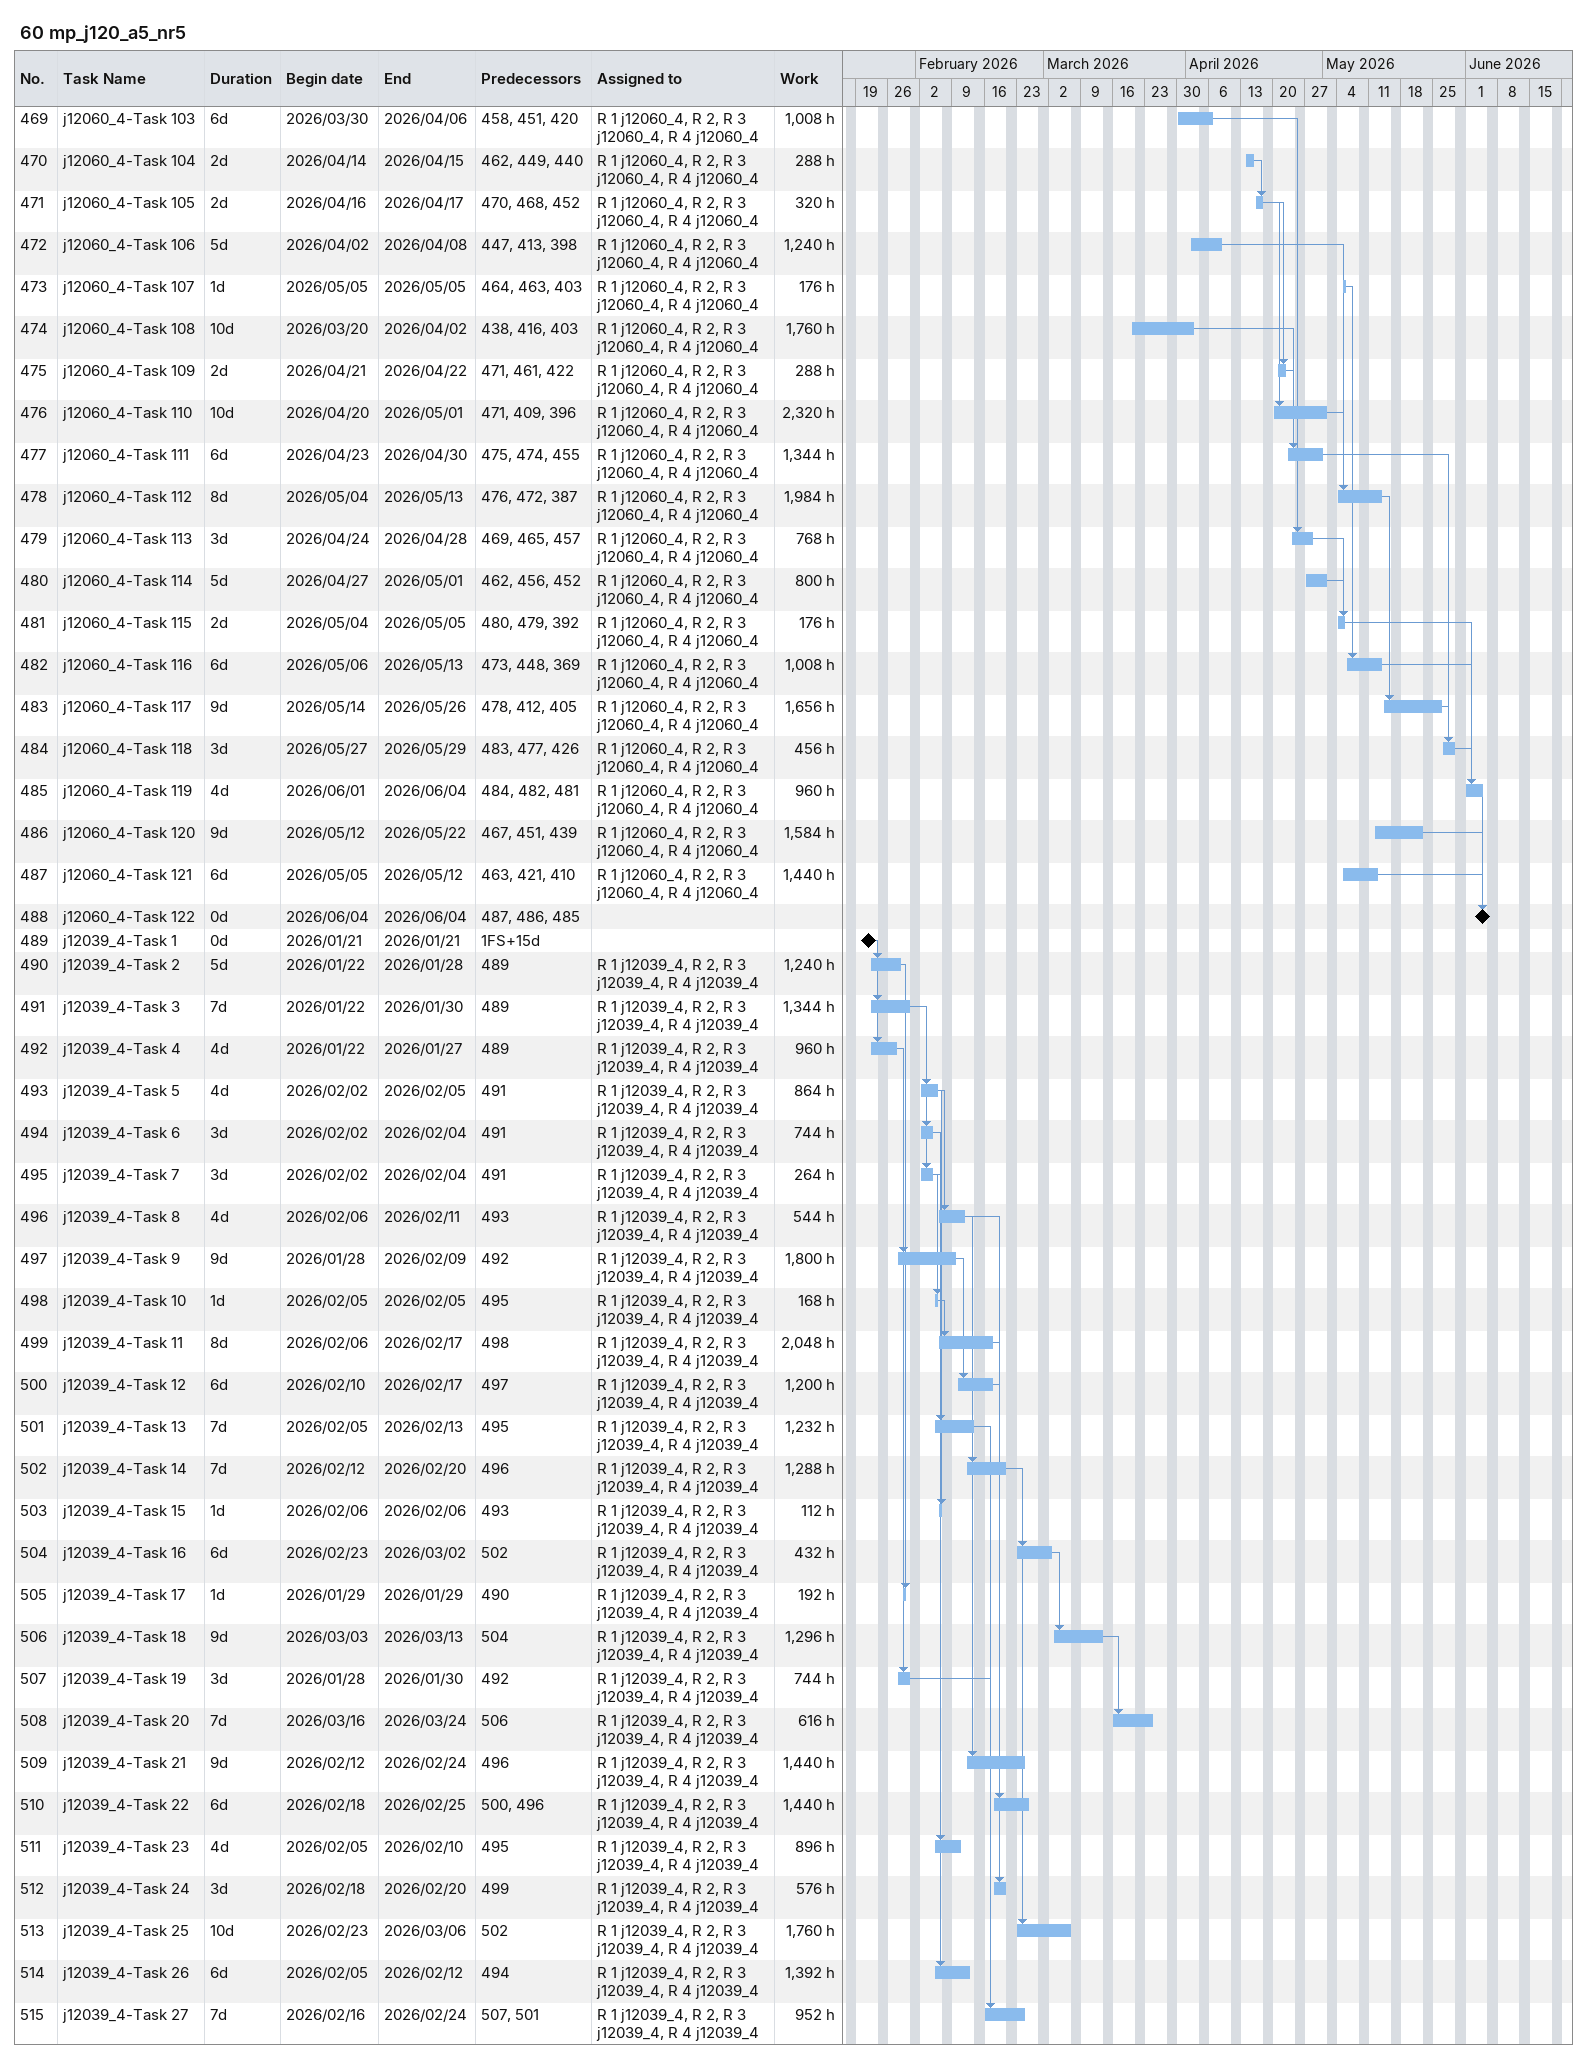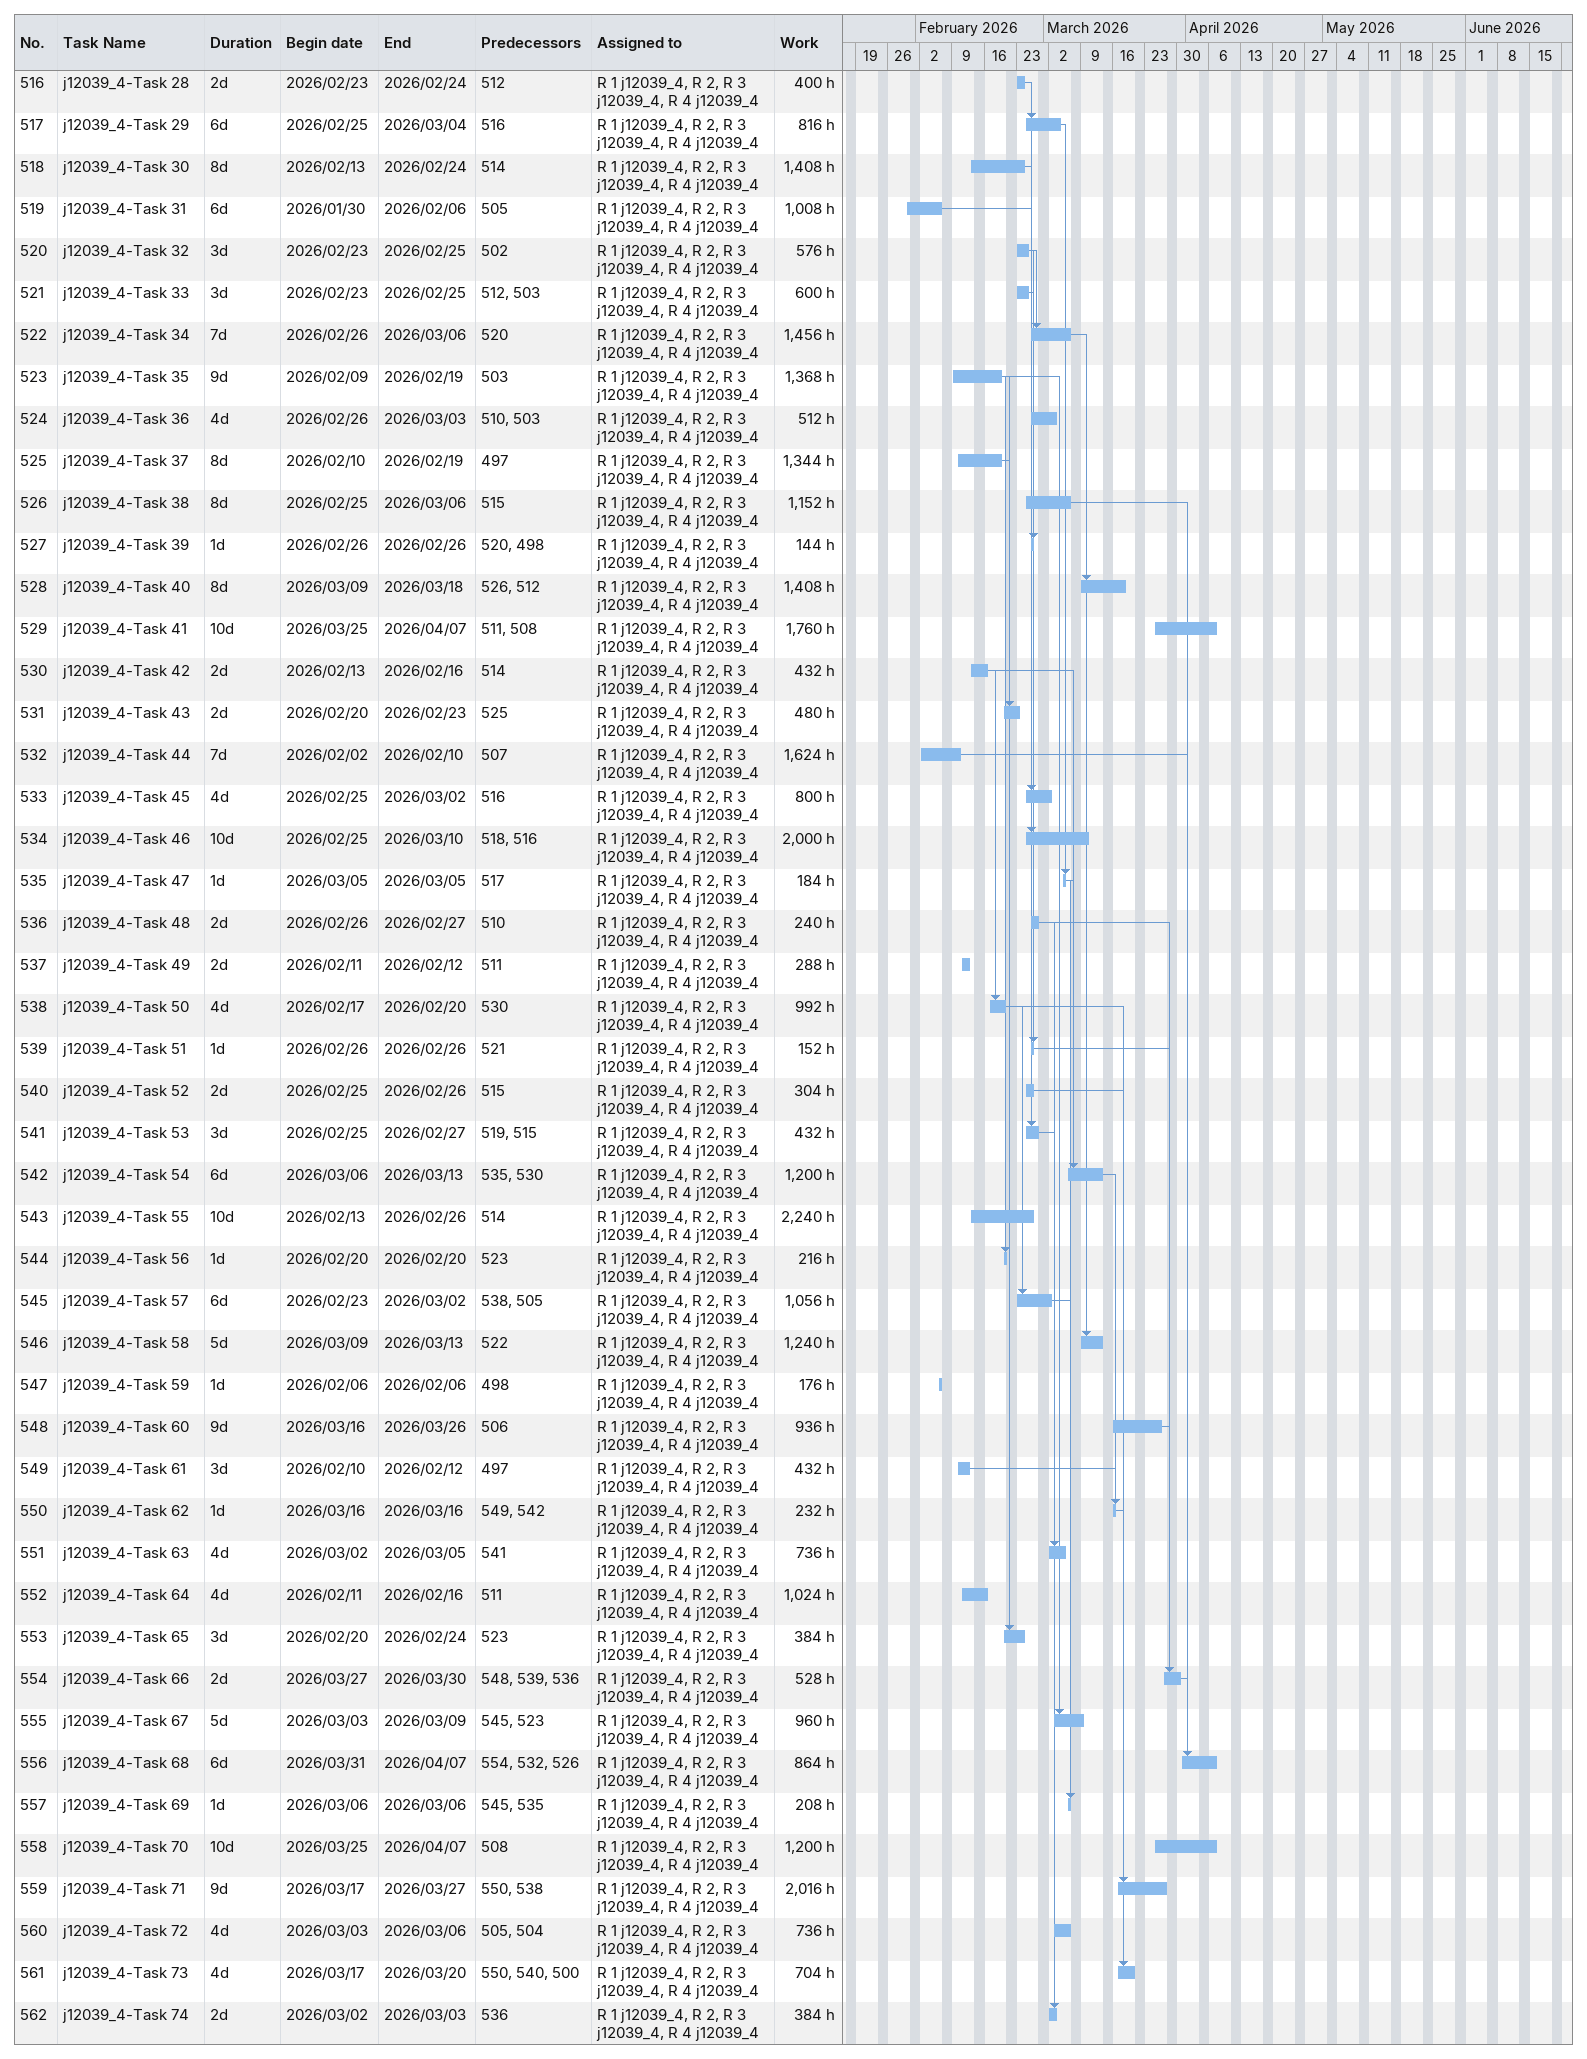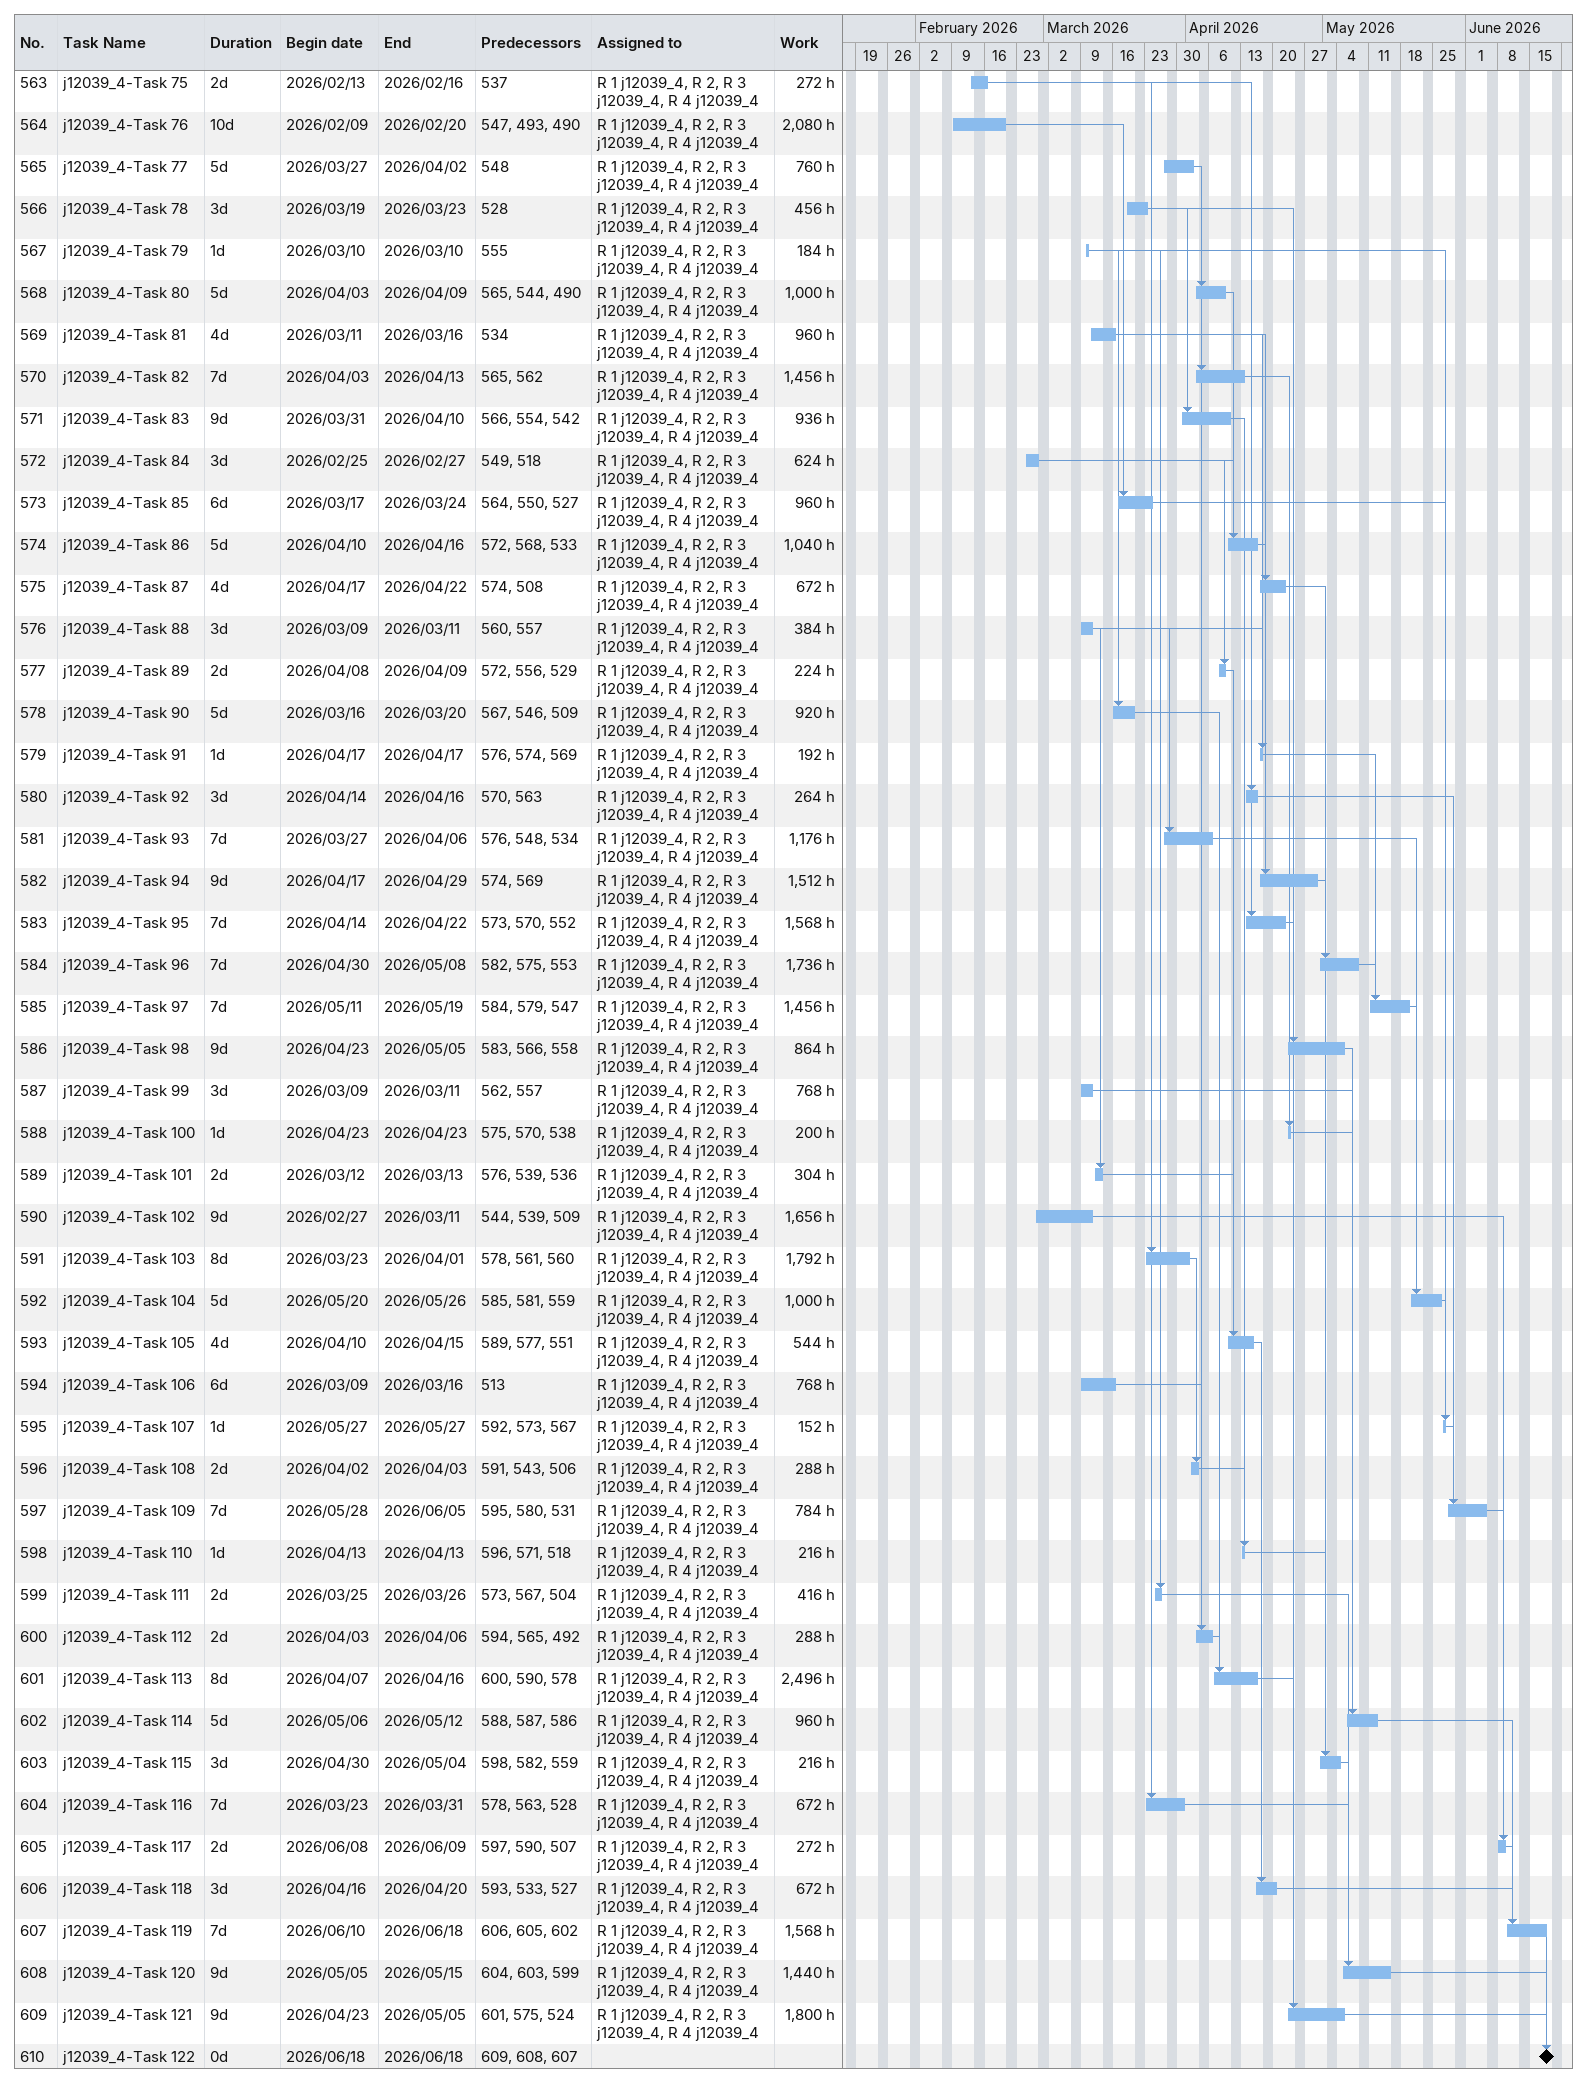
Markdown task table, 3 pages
60 mp_j120_a5_nr5

| ID | Task | Duration | Start | Finish | Predecessors | Resources | Work (h) |
|---|---|---|---|---|---|---|---|
| 469 | j12060_4-Task 103 | 6d | 2026-03-30 | 2026-04-06 | 458, 451, 420 | R 1 j12060_4, R 2, R 3 j12060_4, R 4 j12060_4 | 1008 |
| 470 | j12060_4-Task 104 | 2d | 2026-04-14 | 2026-04-15 | 462, 449, 440 | R 1 j12060_4, R 2, R 3 j12060_4, R 4 j12060_4 | 288 |
| 471 | j12060_4-Task 105 | 2d | 2026-04-16 | 2026-04-17 | 470, 468, 452 | R 1 j12060_4, R 2, R 3 j12060_4, R 4 j12060_4 | 320 |
| 472 | j12060_4-Task 106 | 5d | 2026-04-02 | 2026-04-08 | 447, 413, 398 | R 1 j12060_4, R 2, R 3 j12060_4, R 4 j12060_4 | 1240 |
| 473 | j12060_4-Task 107 | 1d | 2026-05-05 | 2026-05-05 | 464, 463, 403 | R 1 j12060_4, R 2, R 3 j12060_4, R 4 j12060_4 | 176 |
| 474 | j12060_4-Task 108 | 10d | 2026-03-20 | 2026-04-02 | 438, 416, 403 | R 1 j12060_4, R 2, R 3 j12060_4, R 4 j12060_4 | 1760 |
| 475 | j12060_4-Task 109 | 2d | 2026-04-21 | 2026-04-22 | 471, 461, 422 | R 1 j12060_4, R 2, R 3 j12060_4, R 4 j12060_4 | 288 |
| 476 | j12060_4-Task 110 | 10d | 2026-04-20 | 2026-05-01 | 471, 409, 396 | R 1 j12060_4, R 2, R 3 j12060_4, R 4 j12060_4 | 2320 |
| 477 | j12060_4-Task 111 | 6d | 2026-04-23 | 2026-04-30 | 475, 474, 455 | R 1 j12060_4, R 2, R 3 j12060_4, R 4 j12060_4 | 1344 |
| 478 | j12060_4-Task 112 | 8d | 2026-05-04 | 2026-05-13 | 476, 472, 387 | R 1 j12060_4, R 2, R 3 j12060_4, R 4 j12060_4 | 1984 |
| 479 | j12060_4-Task 113 | 3d | 2026-04-24 | 2026-04-28 | 469, 465, 457 | R 1 j12060_4, R 2, R 3 j12060_4, R 4 j12060_4 | 768 |
| 480 | j12060_4-Task 114 | 5d | 2026-04-27 | 2026-05-01 | 462, 456, 452 | R 1 j12060_4, R 2, R 3 j12060_4, R 4 j12060_4 | 800 |
| 481 | j12060_4-Task 115 | 2d | 2026-05-04 | 2026-05-05 | 480, 479, 392 | R 1 j12060_4, R 2, R 3 j12060_4, R 4 j12060_4 | 176 |
| 482 | j12060_4-Task 116 | 6d | 2026-05-06 | 2026-05-13 | 473, 448, 369 | R 1 j12060_4, R 2, R 3 j12060_4, R 4 j12060_4 | 1008 |
| 483 | j12060_4-Task 117 | 9d | 2026-05-14 | 2026-05-26 | 478, 412, 405 | R 1 j12060_4, R 2, R 3 j12060_4, R 4 j12060_4 | 1656 |
| 484 | j12060_4-Task 118 | 3d | 2026-05-27 | 2026-05-29 | 483, 477, 426 | R 1 j12060_4, R 2, R 3 j12060_4, R 4 j12060_4 | 456 |
| 485 | j12060_4-Task 119 | 4d | 2026-06-01 | 2026-06-04 | 484, 482, 481 | R 1 j12060_4, R 2, R 3 j12060_4, R 4 j12060_4 | 960 |
| 486 | j12060_4-Task 120 | 9d | 2026-05-12 | 2026-05-22 | 467, 451, 439 | R 1 j12060_4, R 2, R 3 j12060_4, R 4 j12060_4 | 1584 |
| 487 | j12060_4-Task 121 | 6d | 2026-05-05 | 2026-05-12 | 463, 421, 410 | R 1 j12060_4, R 2, R 3 j12060_4, R 4 j12060_4 | 1440 |
| 488 | j12060_4-Task 122 | 0d | 2026-06-04 | 2026-06-04 | 487, 486, 485 |  |  |
| 489 | j12039_4-Task 1 | 0d | 2026-01-21 | 2026-01-21 | 1FS+15d |  |  |
| 490 | j12039_4-Task 2 | 5d | 2026-01-22 | 2026-01-28 | 489 | R 1 j12039_4, R 2, R 3 j12039_4, R 4 j12039_4 | 1240 |
| 491 | j12039_4-Task 3 | 7d | 2026-01-22 | 2026-01-30 | 489 | R 1 j12039_4, R 2, R 3 j12039_4, R 4 j12039_4 | 1344 |
| 492 | j12039_4-Task 4 | 4d | 2026-01-22 | 2026-01-27 | 489 | R 1 j12039_4, R 2, R 3 j12039_4, R 4 j12039_4 | 960 |
| 493 | j12039_4-Task 5 | 4d | 2026-02-02 | 2026-02-05 | 491 | R 1 j12039_4, R 2, R 3 j12039_4, R 4 j12039_4 | 864 |
| 494 | j12039_4-Task 6 | 3d | 2026-02-02 | 2026-02-04 | 491 | R 1 j12039_4, R 2, R 3 j12039_4, R 4 j12039_4 | 744 |
| 495 | j12039_4-Task 7 | 3d | 2026-02-02 | 2026-02-04 | 491 | R 1 j12039_4, R 2, R 3 j12039_4, R 4 j12039_4 | 264 |
| 496 | j12039_4-Task 8 | 4d | 2026-02-06 | 2026-02-11 | 493 | R 1 j12039_4, R 2, R 3 j12039_4, R 4 j12039_4 | 544 |
| 497 | j12039_4-Task 9 | 9d | 2026-01-28 | 2026-02-09 | 492 | R 1 j12039_4, R 2, R 3 j12039_4, R 4 j12039_4 | 1800 |
| 498 | j12039_4-Task 10 | 1d | 2026-02-05 | 2026-02-05 | 495 | R 1 j12039_4, R 2, R 3 j12039_4, R 4 j12039_4 | 168 |
| 499 | j12039_4-Task 11 | 8d | 2026-02-06 | 2026-02-17 | 498 | R 1 j12039_4, R 2, R 3 j12039_4, R 4 j12039_4 | 2048 |
| 500 | j12039_4-Task 12 | 6d | 2026-02-10 | 2026-02-17 | 497 | R 1 j12039_4, R 2, R 3 j12039_4, R 4 j12039_4 | 1200 |
| 501 | j12039_4-Task 13 | 7d | 2026-02-05 | 2026-02-13 | 495 | R 1 j12039_4, R 2, R 3 j12039_4, R 4 j12039_4 | 1232 |
| 502 | j12039_4-Task 14 | 7d | 2026-02-12 | 2026-02-20 | 496 | R 1 j12039_4, R 2, R 3 j12039_4, R 4 j12039_4 | 1288 |
| 503 | j12039_4-Task 15 | 1d | 2026-02-06 | 2026-02-06 | 493 | R 1 j12039_4, R 2, R 3 j12039_4, R 4 j12039_4 | 112 |
| 504 | j12039_4-Task 16 | 6d | 2026-02-23 | 2026-03-02 | 502 | R 1 j12039_4, R 2, R 3 j12039_4, R 4 j12039_4 | 432 |
| 505 | j12039_4-Task 17 | 1d | 2026-01-29 | 2026-01-29 | 490 | R 1 j12039_4, R 2, R 3 j12039_4, R 4 j12039_4 | 192 |
| 506 | j12039_4-Task 18 | 9d | 2026-03-03 | 2026-03-13 | 504 | R 1 j12039_4, R 2, R 3 j12039_4, R 4 j12039_4 | 1296 |
| 507 | j12039_4-Task 19 | 3d | 2026-01-28 | 2026-01-30 | 492 | R 1 j12039_4, R 2, R 3 j12039_4, R 4 j12039_4 | 744 |
| 508 | j12039_4-Task 20 | 7d | 2026-03-16 | 2026-03-24 | 506 | R 1 j12039_4, R 2, R 3 j12039_4, R 4 j12039_4 | 616 |
| 509 | j12039_4-Task 21 | 9d | 2026-02-12 | 2026-02-24 | 496 | R 1 j12039_4, R 2, R 3 j12039_4, R 4 j12039_4 | 1440 |
| 510 | j12039_4-Task 22 | 6d | 2026-02-18 | 2026-02-25 | 500, 496 | R 1 j12039_4, R 2, R 3 j12039_4, R 4 j12039_4 | 1440 |
| 511 | j12039_4-Task 23 | 4d | 2026-02-05 | 2026-02-10 | 495 | R 1 j12039_4, R 2, R 3 j12039_4, R 4 j12039_4 | 896 |
| 512 | j12039_4-Task 24 | 3d | 2026-02-18 | 2026-02-20 | 499 | R 1 j12039_4, R 2, R 3 j12039_4, R 4 j12039_4 | 576 |
| 513 | j12039_4-Task 25 | 10d | 2026-02-23 | 2026-03-06 | 502 | R 1 j12039_4, R 2, R 3 j12039_4, R 4 j12039_4 | 1760 |
| 514 | j12039_4-Task 26 | 6d | 2026-02-05 | 2026-02-12 | 494 | R 1 j12039_4, R 2, R 3 j12039_4, R 4 j12039_4 | 1392 |
| 515 | j12039_4-Task 27 | 7d | 2026-02-16 | 2026-02-24 | 507, 501 | R 1 j12039_4, R 2, R 3 j12039_4, R 4 j12039_4 | 952 |
| 516 | j12039_4-Task 28 | 2d | 2026-02-23 | 2026-02-24 | 512 | R 1 j12039_4, R 2, R 3 j12039_4, R 4 j12039_4 | 400 |
| 517 | j12039_4-Task 29 | 6d | 2026-02-25 | 2026-03-04 | 516 | R 1 j12039_4, R 2, R 3 j12039_4, R 4 j12039_4 | 816 |
| 518 | j12039_4-Task 30 | 8d | 2026-02-13 | 2026-02-24 | 514 | R 1 j12039_4, R 2, R 3 j12039_4, R 4 j12039_4 | 1408 |
| 519 | j12039_4-Task 31 | 6d | 2026-01-30 | 2026-02-06 | 505 | R 1 j12039_4, R 2, R 3 j12039_4, R 4 j12039_4 | 1008 |
| 520 | j12039_4-Task 32 | 3d | 2026-02-23 | 2026-02-25 | 502 | R 1 j12039_4, R 2, R 3 j12039_4, R 4 j12039_4 | 576 |
| 521 | j12039_4-Task 33 | 3d | 2026-02-23 | 2026-02-25 | 512, 503 | R 1 j12039_4, R 2, R 3 j12039_4, R 4 j12039_4 | 600 |
| 522 | j12039_4-Task 34 | 7d | 2026-02-26 | 2026-03-06 | 520 | R 1 j12039_4, R 2, R 3 j12039_4, R 4 j12039_4 | 1456 |
| 523 | j12039_4-Task 35 | 9d | 2026-02-09 | 2026-02-19 | 503 | R 1 j12039_4, R 2, R 3 j12039_4, R 4 j12039_4 | 1368 |
| 524 | j12039_4-Task 36 | 4d | 2026-02-26 | 2026-03-03 | 510, 503 | R 1 j12039_4, R 2, R 3 j12039_4, R 4 j12039_4 | 512 |
| 525 | j12039_4-Task 37 | 8d | 2026-02-10 | 2026-02-19 | 497 | R 1 j12039_4, R 2, R 3 j12039_4, R 4 j12039_4 | 1344 |
| 526 | j12039_4-Task 38 | 8d | 2026-02-25 | 2026-03-06 | 515 | R 1 j12039_4, R 2, R 3 j12039_4, R 4 j12039_4 | 1152 |
| 527 | j12039_4-Task 39 | 1d | 2026-02-26 | 2026-02-26 | 520, 498 | R 1 j12039_4, R 2, R 3 j12039_4, R 4 j12039_4 | 144 |
| 528 | j12039_4-Task 40 | 8d | 2026-03-09 | 2026-03-18 | 526, 512 | R 1 j12039_4, R 2, R 3 j12039_4, R 4 j12039_4 | 1408 |
| 529 | j12039_4-Task 41 | 10d | 2026-03-25 | 2026-04-07 | 511, 508 | R 1 j12039_4, R 2, R 3 j12039_4, R 4 j12039_4 | 1760 |
| 530 | j12039_4-Task 42 | 2d | 2026-02-13 | 2026-02-16 | 514 | R 1 j12039_4, R 2, R 3 j12039_4, R 4 j12039_4 | 432 |
| 531 | j12039_4-Task 43 | 2d | 2026-02-20 | 2026-02-23 | 525 | R 1 j12039_4, R 2, R 3 j12039_4, R 4 j12039_4 | 480 |
| 532 | j12039_4-Task 44 | 7d | 2026-02-02 | 2026-02-10 | 507 | R 1 j12039_4, R 2, R 3 j12039_4, R 4 j12039_4 | 1624 |
| 533 | j12039_4-Task 45 | 4d | 2026-02-25 | 2026-03-02 | 516 | R 1 j12039_4, R 2, R 3 j12039_4, R 4 j12039_4 | 800 |
| 534 | j12039_4-Task 46 | 10d | 2026-02-25 | 2026-03-10 | 518, 516 | R 1 j12039_4, R 2, R 3 j12039_4, R 4 j12039_4 | 2000 |
| 535 | j12039_4-Task 47 | 1d | 2026-03-05 | 2026-03-05 | 517 | R 1 j12039_4, R 2, R 3 j12039_4, R 4 j12039_4 | 184 |
| 536 | j12039_4-Task 48 | 2d | 2026-02-26 | 2026-02-27 | 510 | R 1 j12039_4, R 2, R 3 j12039_4, R 4 j12039_4 | 240 |
| 537 | j12039_4-Task 49 | 2d | 2026-02-11 | 2026-02-12 | 511 | R 1 j12039_4, R 2, R 3 j12039_4, R 4 j12039_4 | 288 |
| 538 | j12039_4-Task 50 | 4d | 2026-02-17 | 2026-02-20 | 530 | R 1 j12039_4, R 2, R 3 j12039_4, R 4 j12039_4 | 992 |
| 539 | j12039_4-Task 51 | 1d | 2026-02-26 | 2026-02-26 | 521 | R 1 j12039_4, R 2, R 3 j12039_4, R 4 j12039_4 | 152 |
| 540 | j12039_4-Task 52 | 2d | 2026-02-25 | 2026-02-26 | 515 | R 1 j12039_4, R 2, R 3 j12039_4, R 4 j12039_4 | 304 |
| 541 | j12039_4-Task 53 | 3d | 2026-02-25 | 2026-02-27 | 519, 515 | R 1 j12039_4, R 2, R 3 j12039_4, R 4 j12039_4 | 432 |
| 542 | j12039_4-Task 54 | 6d | 2026-03-06 | 2026-03-13 | 535, 530 | R 1 j12039_4, R 2, R 3 j12039_4, R 4 j12039_4 | 1200 |
| 543 | j12039_4-Task 55 | 10d | 2026-02-13 | 2026-02-26 | 514 | R 1 j12039_4, R 2, R 3 j12039_4, R 4 j12039_4 | 2240 |
| 544 | j12039_4-Task 56 | 1d | 2026-02-20 | 2026-02-20 | 523 | R 1 j12039_4, R 2, R 3 j12039_4, R 4 j12039_4 | 216 |
| 545 | j12039_4-Task 57 | 6d | 2026-02-23 | 2026-03-02 | 538, 505 | R 1 j12039_4, R 2, R 3 j12039_4, R 4 j12039_4 | 1056 |
| 546 | j12039_4-Task 58 | 5d | 2026-03-09 | 2026-03-13 | 522 | R 1 j12039_4, R 2, R 3 j12039_4, R 4 j12039_4 | 1240 |
| 547 | j12039_4-Task 59 | 1d | 2026-02-06 | 2026-02-06 | 498 | R 1 j12039_4, R 2, R 3 j12039_4, R 4 j12039_4 | 176 |
| 548 | j12039_4-Task 60 | 9d | 2026-03-16 | 2026-03-26 | 506 | R 1 j12039_4, R 2, R 3 j12039_4, R 4 j12039_4 | 936 |
| 549 | j12039_4-Task 61 | 3d | 2026-02-10 | 2026-02-12 | 497 | R 1 j12039_4, R 2, R 3 j12039_4, R 4 j12039_4 | 432 |
| 550 | j12039_4-Task 62 | 1d | 2026-03-16 | 2026-03-16 | 549, 542 | R 1 j12039_4, R 2, R 3 j12039_4, R 4 j12039_4 | 232 |
| 551 | j12039_4-Task 63 | 4d | 2026-03-02 | 2026-03-05 | 541 | R 1 j12039_4, R 2, R 3 j12039_4, R 4 j12039_4 | 736 |
| 552 | j12039_4-Task 64 | 4d | 2026-02-11 | 2026-02-16 | 511 | R 1 j12039_4, R 2, R 3 j12039_4, R 4 j12039_4 | 1024 |
| 553 | j12039_4-Task 65 | 3d | 2026-02-20 | 2026-02-24 | 523 | R 1 j12039_4, R 2, R 3 j12039_4, R 4 j12039_4 | 384 |
| 554 | j12039_4-Task 66 | 2d | 2026-03-27 | 2026-03-30 | 548, 539, 536 | R 1 j12039_4, R 2, R 3 j12039_4, R 4 j12039_4 | 528 |
| 555 | j12039_4-Task 67 | 5d | 2026-03-03 | 2026-03-09 | 545, 523 | R 1 j12039_4, R 2, R 3 j12039_4, R 4 j12039_4 | 960 |
| 556 | j12039_4-Task 68 | 6d | 2026-03-31 | 2026-04-07 | 554, 532, 526 | R 1 j12039_4, R 2, R 3 j12039_4, R 4 j12039_4 | 864 |
| 557 | j12039_4-Task 69 | 1d | 2026-03-06 | 2026-03-06 | 545, 535 | R 1 j12039_4, R 2, R 3 j12039_4, R 4 j12039_4 | 208 |
| 558 | j12039_4-Task 70 | 10d | 2026-03-25 | 2026-04-07 | 508 | R 1 j12039_4, R 2, R 3 j12039_4, R 4 j12039_4 | 1200 |
| 559 | j12039_4-Task 71 | 9d | 2026-03-17 | 2026-03-27 | 550, 538 | R 1 j12039_4, R 2, R 3 j12039_4, R 4 j12039_4 | 2016 |
| 560 | j12039_4-Task 72 | 4d | 2026-03-03 | 2026-03-06 | 505, 504 | R 1 j12039_4, R 2, R 3 j12039_4, R 4 j12039_4 | 736 |
| 561 | j12039_4-Task 73 | 4d | 2026-03-17 | 2026-03-20 | 550, 540, 500 | R 1 j12039_4, R 2, R 3 j12039_4, R 4 j12039_4 | 704 |
| 562 | j12039_4-Task 74 | 2d | 2026-03-02 | 2026-03-03 | 536 | R 1 j12039_4, R 2, R 3 j12039_4, R 4 j12039_4 | 384 |
| 563 | j12039_4-Task 75 | 2d | 2026-02-13 | 2026-02-16 | 537 | R 1 j12039_4, R 2, R 3 j12039_4, R 4 j12039_4 | 272 |
| 564 | j12039_4-Task 76 | 10d | 2026-02-09 | 2026-02-20 | 547, 493, 490 | R 1 j12039_4, R 2, R 3 j12039_4, R 4 j12039_4 | 2080 |
| 565 | j12039_4-Task 77 | 5d | 2026-03-27 | 2026-04-02 | 548 | R 1 j12039_4, R 2, R 3 j12039_4, R 4 j12039_4 | 760 |
| 566 | j12039_4-Task 78 | 3d | 2026-03-19 | 2026-03-23 | 528 | R 1 j12039_4, R 2, R 3 j12039_4, R 4 j12039_4 | 456 |
| 567 | j12039_4-Task 79 | 1d | 2026-03-10 | 2026-03-10 | 555 | R 1 j12039_4, R 2, R 3 j12039_4, R 4 j12039_4 | 184 |
| 568 | j12039_4-Task 80 | 5d | 2026-04-03 | 2026-04-09 | 565, 544, 490 | R 1 j12039_4, R 2, R 3 j12039_4, R 4 j12039_4 | 1000 |
| 569 | j12039_4-Task 81 | 4d | 2026-03-11 | 2026-03-16 | 534 | R 1 j12039_4, R 2, R 3 j12039_4, R 4 j12039_4 | 960 |
| 570 | j12039_4-Task 82 | 7d | 2026-04-03 | 2026-04-13 | 565, 562 | R 1 j12039_4, R 2, R 3 j12039_4, R 4 j12039_4 | 1456 |
| 571 | j12039_4-Task 83 | 9d | 2026-03-31 | 2026-04-10 | 566, 554, 542 | R 1 j12039_4, R 2, R 3 j12039_4, R 4 j12039_4 | 936 |
| 572 | j12039_4-Task 84 | 3d | 2026-02-25 | 2026-02-27 | 549, 518 | R 1 j12039_4, R 2, R 3 j12039_4, R 4 j12039_4 | 624 |
| 573 | j12039_4-Task 85 | 6d | 2026-03-17 | 2026-03-24 | 564, 550, 527 | R 1 j12039_4, R 2, R 3 j12039_4, R 4 j12039_4 | 960 |
| 574 | j12039_4-Task 86 | 5d | 2026-04-10 | 2026-04-16 | 572, 568, 533 | R 1 j12039_4, R 2, R 3 j12039_4, R 4 j12039_4 | 1040 |
| 575 | j12039_4-Task 87 | 4d | 2026-04-17 | 2026-04-22 | 574, 508 | R 1 j12039_4, R 2, R 3 j12039_4, R 4 j12039_4 | 672 |
| 576 | j12039_4-Task 88 | 3d | 2026-03-09 | 2026-03-11 | 560, 557 | R 1 j12039_4, R 2, R 3 j12039_4, R 4 j12039_4 | 384 |
| 577 | j12039_4-Task 89 | 2d | 2026-04-08 | 2026-04-09 | 572, 556, 529 | R 1 j12039_4, R 2, R 3 j12039_4, R 4 j12039_4 | 224 |
| 578 | j12039_4-Task 90 | 5d | 2026-03-16 | 2026-03-20 | 567, 546, 509 | R 1 j12039_4, R 2, R 3 j12039_4, R 4 j12039_4 | 920 |
| 579 | j12039_4-Task 91 | 1d | 2026-04-17 | 2026-04-17 | 576, 574, 569 | R 1 j12039_4, R 2, R 3 j12039_4, R 4 j12039_4 | 192 |
| 580 | j12039_4-Task 92 | 3d | 2026-04-14 | 2026-04-16 | 570, 563 | R 1 j12039_4, R 2, R 3 j12039_4, R 4 j12039_4 | 264 |
| 581 | j12039_4-Task 93 | 7d | 2026-03-27 | 2026-04-06 | 576, 548, 534 | R 1 j12039_4, R 2, R 3 j12039_4, R 4 j12039_4 | 1176 |
| 582 | j12039_4-Task 94 | 9d | 2026-04-17 | 2026-04-29 | 574, 569 | R 1 j12039_4, R 2, R 3 j12039_4, R 4 j12039_4 | 1512 |
| 583 | j12039_4-Task 95 | 7d | 2026-04-14 | 2026-04-22 | 573, 570, 552 | R 1 j12039_4, R 2, R 3 j12039_4, R 4 j12039_4 | 1568 |
| 584 | j12039_4-Task 96 | 7d | 2026-04-30 | 2026-05-08 | 582, 575, 553 | R 1 j12039_4, R 2, R 3 j12039_4, R 4 j12039_4 | 1736 |
| 585 | j12039_4-Task 97 | 7d | 2026-05-11 | 2026-05-19 | 584, 579, 547 | R 1 j12039_4, R 2, R 3 j12039_4, R 4 j12039_4 | 1456 |
| 586 | j12039_4-Task 98 | 9d | 2026-04-23 | 2026-05-05 | 583, 566, 558 | R 1 j12039_4, R 2, R 3 j12039_4, R 4 j12039_4 | 864 |
| 587 | j12039_4-Task 99 | 3d | 2026-03-09 | 2026-03-11 | 562, 557 | R 1 j12039_4, R 2, R 3 j12039_4, R 4 j12039_4 | 768 |
| 588 | j12039_4-Task 100 | 1d | 2026-04-23 | 2026-04-23 | 575, 570, 538 | R 1 j12039_4, R 2, R 3 j12039_4, R 4 j12039_4 | 200 |
| 589 | j12039_4-Task 101 | 2d | 2026-03-12 | 2026-03-13 | 576, 539, 536 | R 1 j12039_4, R 2, R 3 j12039_4, R 4 j12039_4 | 304 |
| 590 | j12039_4-Task 102 | 9d | 2026-02-27 | 2026-03-11 | 544, 539, 509 | R 1 j12039_4, R 2, R 3 j12039_4, R 4 j12039_4 | 1656 |
| 591 | j12039_4-Task 103 | 8d | 2026-03-23 | 2026-04-01 | 578, 561, 560 | R 1 j12039_4, R 2, R 3 j12039_4, R 4 j12039_4 | 1792 |
| 592 | j12039_4-Task 104 | 5d | 2026-05-20 | 2026-05-26 | 585, 581, 559 | R 1 j12039_4, R 2, R 3 j12039_4, R 4 j12039_4 | 1000 |
| 593 | j12039_4-Task 105 | 4d | 2026-04-10 | 2026-04-15 | 589, 577, 551 | R 1 j12039_4, R 2, R 3 j12039_4, R 4 j12039_4 | 544 |
| 594 | j12039_4-Task 106 | 6d | 2026-03-09 | 2026-03-16 | 513 | R 1 j12039_4, R 2, R 3 j12039_4, R 4 j12039_4 | 768 |
| 595 | j12039_4-Task 107 | 1d | 2026-05-27 | 2026-05-27 | 592, 573, 567 | R 1 j12039_4, R 2, R 3 j12039_4, R 4 j12039_4 | 152 |
| 596 | j12039_4-Task 108 | 2d | 2026-04-02 | 2026-04-03 | 591, 543, 506 | R 1 j12039_4, R 2, R 3 j12039_4, R 4 j12039_4 | 288 |
| 597 | j12039_4-Task 109 | 7d | 2026-05-28 | 2026-06-05 | 595, 580, 531 | R 1 j12039_4, R 2, R 3 j12039_4, R 4 j12039_4 | 784 |
| 598 | j12039_4-Task 110 | 1d | 2026-04-13 | 2026-04-13 | 596, 571, 518 | R 1 j12039_4, R 2, R 3 j12039_4, R 4 j12039_4 | 216 |
| 599 | j12039_4-Task 111 | 2d | 2026-03-25 | 2026-03-26 | 573, 567, 504 | R 1 j12039_4, R 2, R 3 j12039_4, R 4 j12039_4 | 416 |
| 600 | j12039_4-Task 112 | 2d | 2026-04-03 | 2026-04-06 | 594, 565, 492 | R 1 j12039_4, R 2, R 3 j12039_4, R 4 j12039_4 | 288 |
| 601 | j12039_4-Task 113 | 8d | 2026-04-07 | 2026-04-16 | 600, 590, 578 | R 1 j12039_4, R 2, R 3 j12039_4, R 4 j12039_4 | 2496 |
| 602 | j12039_4-Task 114 | 5d | 2026-05-06 | 2026-05-12 | 588, 587, 586 | R 1 j12039_4, R 2, R 3 j12039_4, R 4 j12039_4 | 960 |
| 603 | j12039_4-Task 115 | 3d | 2026-04-30 | 2026-05-04 | 598, 582, 559 | R 1 j12039_4, R 2, R 3 j12039_4, R 4 j12039_4 | 216 |
| 604 | j12039_4-Task 116 | 7d | 2026-03-23 | 2026-03-31 | 578, 563, 528 | R 1 j12039_4, R 2, R 3 j12039_4, R 4 j12039_4 | 672 |
| 605 | j12039_4-Task 117 | 2d | 2026-06-08 | 2026-06-09 | 597, 590, 507 | R 1 j12039_4, R 2, R 3 j12039_4, R 4 j12039_4 | 272 |
| 606 | j12039_4-Task 118 | 3d | 2026-04-16 | 2026-04-20 | 593, 533, 527 | R 1 j12039_4, R 2, R 3 j12039_4, R 4 j12039_4 | 672 |
| 607 | j12039_4-Task 119 | 7d | 2026-06-10 | 2026-06-18 | 606, 605, 602 | R 1 j12039_4, R 2, R 3 j12039_4, R 4 j12039_4 | 1568 |
| 608 | j12039_4-Task 120 | 9d | 2026-05-05 | 2026-05-15 | 604, 603, 599 | R 1 j12039_4, R 2, R 3 j12039_4, R 4 j12039_4 | 1440 |
| 609 | j12039_4-Task 121 | 9d | 2026-04-23 | 2026-05-05 | 601, 575, 524 | R 1 j12039_4, R 2, R 3 j12039_4, R 4 j12039_4 | 1800 |
| 610 | j12039_4-Task 122 | 0d | 2026-06-18 | 2026-06-18 | 609, 608, 607 |  |  |
